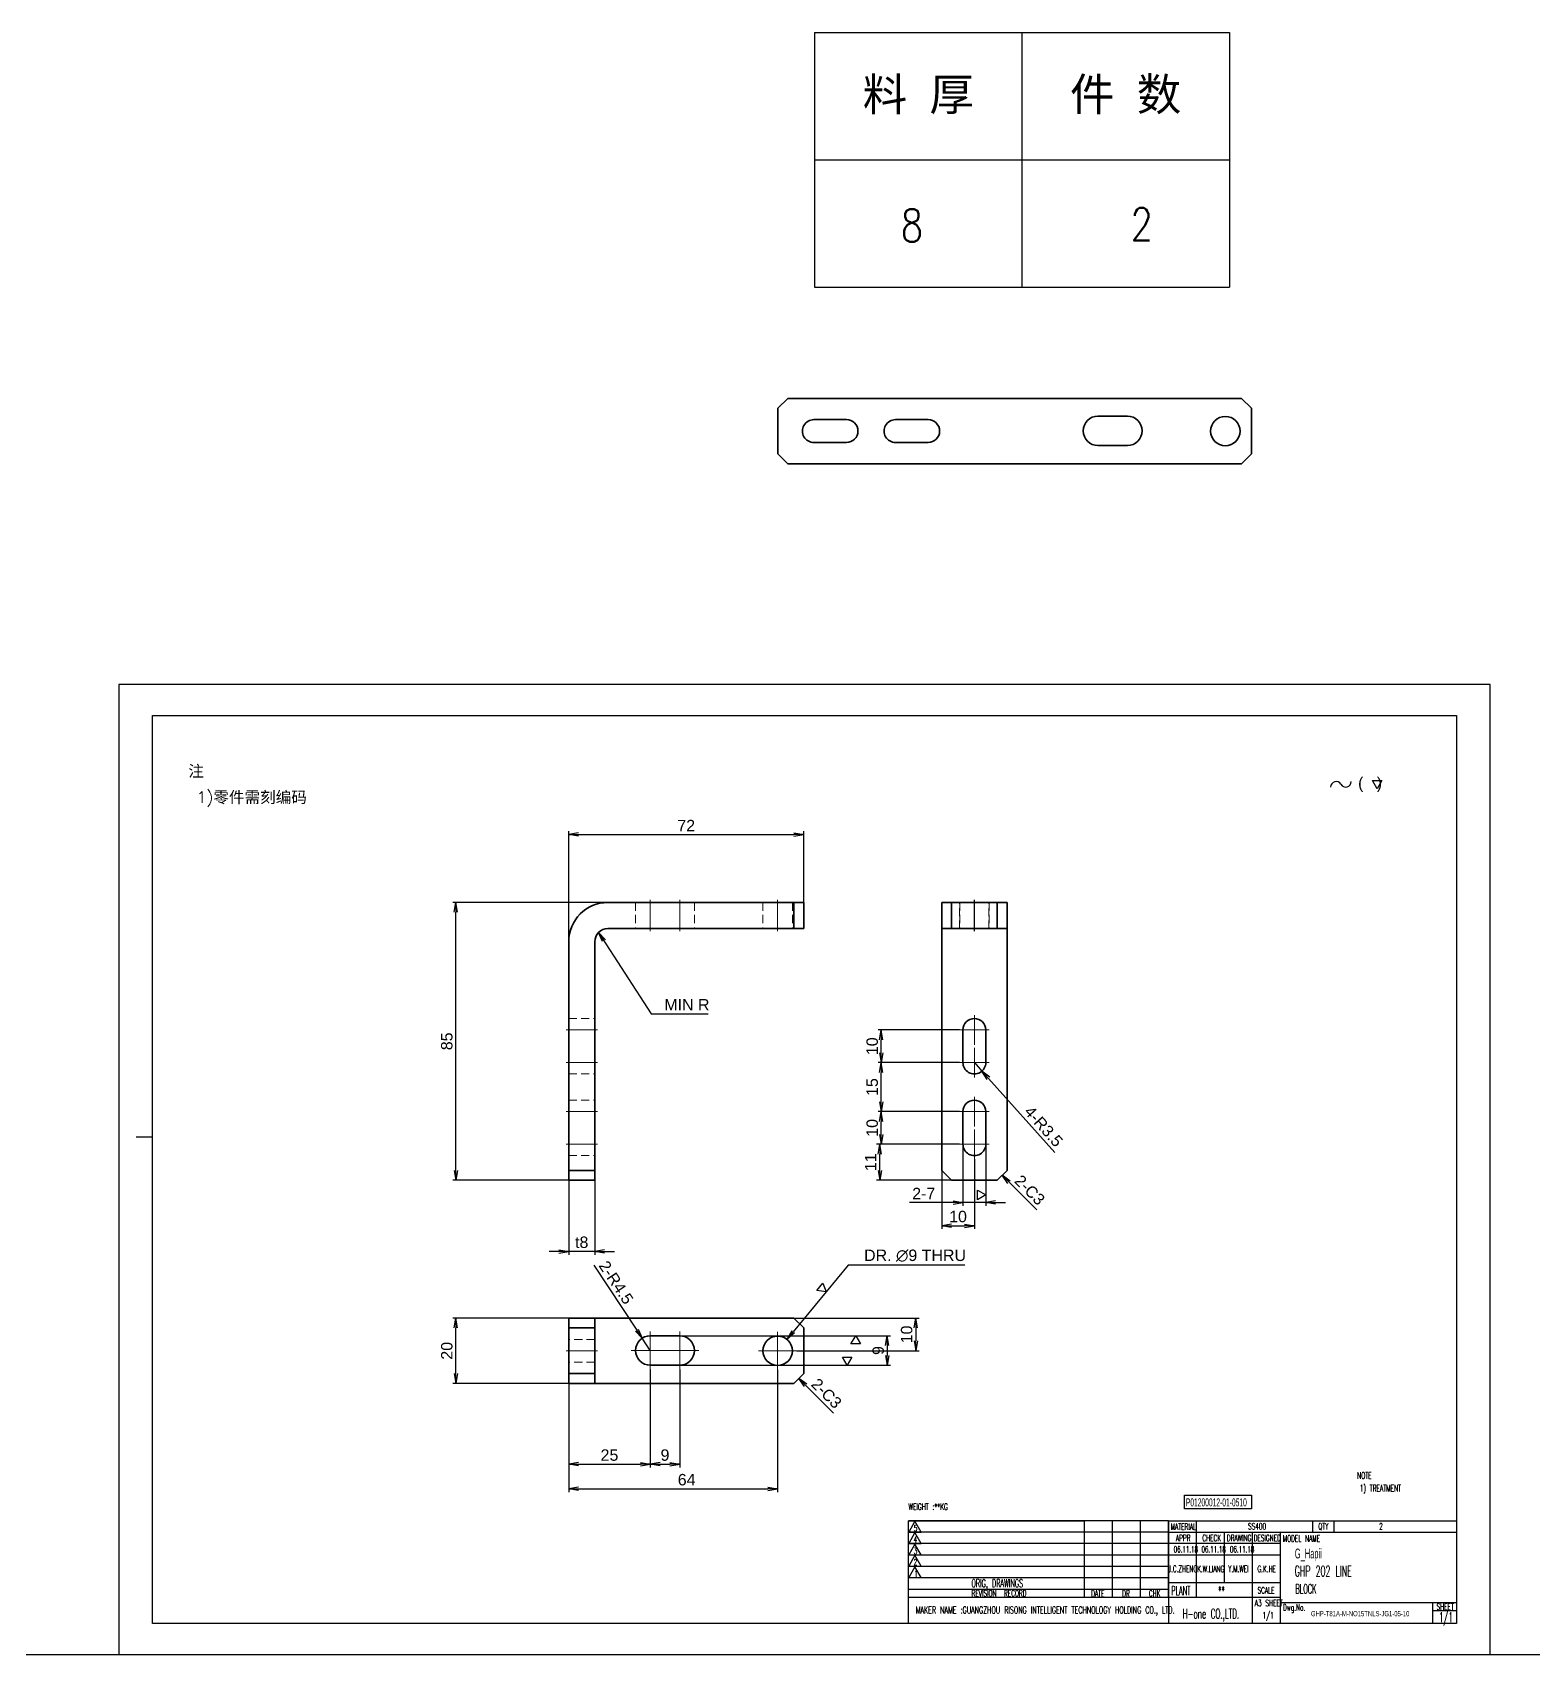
# Model space of a CAD drawing. Header units: millimetres. Extents: x 1842 to 16330, y -758 to 3963.
# Drawn here: x 3686.5 to 4146.2, y -758.3 to -261.6 of the extents above; entities that cross this region are included whole.
import ezdxf
from ezdxf.enums import TextEntityAlignment as Align

# ---------------------------------------------------------------- set-up
doc = ezdxf.new("R2010")
doc.units = ezdxf.units.MM
doc.linetypes.add('CENTER-HOKUTO', pattern=[23, 20, -1, 1, -1])
doc.linetypes.add('HIDDEN-HOKUTO', pattern=[3.8, 2.5, -1.3])
doc.layers.add('AM_7', color=2, linetype='CENTER-HOKUTO', lineweight=30)
doc.layers.add('AM_HID', color=1, linetype='HIDDEN-HOKUTO', lineweight=25)
doc.layers.add('title_frame', color=7, linetype='Continuous')
doc.layers.add('word_dim', color=253, linetype='Continuous')
doc.styles.add('DIM', font='romans.shx', dxfattribs={"width": 0.8, "bigfont": 'bigfont.shx'})
doc.styles.add('MX_NOTE_STANDARD', font='txt.shx', dxfattribs={"bigfont": 'bigfont.shx'})
doc.styles.get("Standard").update_dxf_attribs({"font": 'arial.ttf'})
doc.dimstyles.new('RS1-1', dxfattribs={"dimtxt": 3.5, "dimasz": 3, "dimexe": 1, "dimexo": 0, "dimgap": 1, "dimtad": 3, "dimdsep": 46, "dimtxsty": 'Standard', "dimblk1": 'OPEN', "dimblk2": 'OPEN', "dimsah": 1, "dimcen": 0, "dimclrd": 256, "dimclre": 256, "dimclrt": 3, "dimazin": 2, "dimtfac": 1, "dimtmove": 0, "dimatfit": 3, "dimldrblk": 'OPEN', "dimfxl": 0, "dimtolj": 1, "dimtzin": 0, "dimarcsym": 0})

# ---------------------------------------------------------------- blocks, each defined once
blk = doc.blocks.new('A$C404331B6')
at = {"layer": 'title_frame'}
for p, q in [((0, -31.5), (0, 0)), ((0, 0), (53.9, 0)), ((79.62, 0), (0, 0)), ((53.9, -23.5), (53.9, 0)), ((62.48, -23.5), (62.48, 0)), ((62.48, -23.5), (62.48, 0)), ((71.05, -23.5), (71.05, 0)), ((71.05, -23.5), (71.05, 0)), ((79.62, 0), (79.62, -31.5)), ((79.62, 0), (167.83, 0)), ((88.2, -23.5), (88.2, 0)), ((123.73, 0), (123.73, -3.5)), ((130.3, 0), (130.3, -3.5)), ((53.9, -3.5), (0, -3.5)), ((79.62, -3.5), (0, -3.5)), ((1.98, -0.12), (0.1, -3.45)), ((0.1, -3.45), (3.86, -3.45)), ((1.98, -3.6), (0.1, -6.92)), ((3.86, -3.45), (1.98, -0.12)), ((3.86, -6.92), (1.98, -3.6)), ((79.62, -3.5), (167.83, -3.5)), ((96.78, -18.9), (96.78, -3.5)), ((105.35, -31.5), (105.35, -3.5)), ((113.92, -31.5), (113.92, -3.5)), ((53.9, -7), (0, -7)), ((79.62, -7), (0, -7)), ((0.1, -6.92), (3.86, -6.92)), ((1.98, -7.13), (0.1, -10.45)), ((3.86, -10.45), (1.98, -7.13)), ((113.92, -7), (79.62, -7)), ((53.9, -10.5), (0, -10.5)), ((79.62, -10.5), (0, -10.5)), ((53.9, -14), (0, -14)), ((79.62, -14), (0, -14)), ((0.1, -10.45), (3.86, -10.45)), ((1.98, -10.54), (0.1, -13.87)), ((0.1, -13.87), (3.86, -13.87)), ((1.98, -14.07), (0.1, -17.4)), ((3.86, -13.87), (1.98, -10.54)), ((3.86, -17.4), (1.98, -14.07)), ((113.92, -10.5), (79.62, -10.5)), ((53.9, -17.5), (0, -17.5)), ((79.62, -17.5), (0, -17.5)), ((0.1, -17.4), (3.86, -17.4)), ((79.62, -18.9), (113.92, -18.9)), ((53.9, -21), (0, -21)), ((79.62, -21), (0, -21)), ((79.62, -23.5), (0, -23.5)), ((113.92, -23.5), (79.62, -23.5)), ((113.92, -25), (167.83, -25)), ((160.48, -25), (160.48, -31.5)), ((160.48, -27.5), (167.83, -27.5)), ((167.83, -31.5), (0, -31.5))]:
    blk.add_line(p, q, dxfattribs=at)
at = {"layer": 'title_frame', "color": 3, "style": 'MX_NOTE_STANDARD', "width": 0.5341}
for s, height, p in [('5', 1.92, (1.59, -3.22)), ('4', 1.92, (1.59, -6.7)), ('MATERIAL', 1.973, (80.3, -2.79)), ('APPR', 1.973, (81.89, -6.26)), ('CHECK', 1.973, (89.99, -6.26)), ('DRAWING', 1.973, (97.51, -6.26)), ('DESIGNED', 1.973, (105.7, -6.26)), ('MODEL NAME', 1.973, (114.63, -6.41)), ('QTY', 1.973, (125.5, -2.7)), ('3', 1.92, (1.59, -10.23)), ('2', 1.92, (1.59, -13.64)), ('1', 1.92, (1.78, -17.17)), ('ORIG, DRAWINGS', 2.4112, (19.27, -20.34)), ('REVISION  RECORD', 1.9728, (19.32, -23.18)), ('DATE', 1.973, (55.94, -23.26)), ('DR', 1.973, (65.43, -23.27)), ('CHK', 1.973, (73.61, -23.23)), ('PLANT', 2.74, (80.46, -22.73)), ('SCALE', 1.973, (106.88, -22.28)), ('MAKER NAME :GUANGZHOU RISONG INTELLIGENT TECHNOLOGY HOLDING CO., LTD.', 2.16, (2.22, -28.43)), ('Dwg.No.', 1.973, (114.71, -27.52)), ('SHEET', 1.973, (161.71, -27.29))]:
    blk.add_text(s, height=height, dxfattribs=at).set_placement(p)
blk = doc.blocks.new('shiage0')
at = {"layer": 'word_dim', "color": 3, "linetype": 'Continuous'}
for centre, start, end in [((1.69, 0), 30, 180), ((4.61, 1.69), 210, 0)]:
    blk.add_arc(centre, 1.69, start, end, dxfattribs=at)
blk = doc.blocks.new('12')
at = {"layer": 'title_frame', "color": 3, "linetype": 'Continuous'}
blk.add_lwpolyline([(20.46, 3.03), (19.01, 5.53), (21.9, 5.53)], close=True, dxfattribs=at)
blk.add_blockref('shiage0', (6.23, 3.56), dxfattribs=at)
blk.add_text('(   )', height=3.5, dxfattribs=at).set_placement((14.64, 3.08))
blk = doc.blocks.new('_Open')
at = {"color": 0, "lineweight": -2}
for p, q in [((-1, 0.17), (0, 0)), ((-1, -0.17), (0, 0)), ((0, 0), (-1, 0))]:
    blk.add_line(p, q, dxfattribs=at)
blk = doc.blocks.new('*D1006')
at = {"layer": 'DEFPOINTS', "color": 0, "linetype": 'Continuous', "ltscale": 2, "transparency": 16777216}
for p in [(3816.17, -528.01), (3862.69, -528.01), (3854.69, -613.01)]:
    blk.add_point(p, dxfattribs=at)
at = {"layer": 'word_dim', "linetype": 'Continuous', "lineweight": -2, "ltscale": 2, "transparency": 16777216}
for p, q in [((3862.69, -528.01), (3815.17, -528.01)), ((3816.17, -610.01), (3816.17, -531.01)), ((3854.69, -613.01), (3815.17, -613.01))]:
    blk.add_line(p, q, dxfattribs=at)
at = {"layer": 'word_dim', "linetype": 'Continuous', "lineweight": -2, "ltscale": 2, "transparency": 16777216, "xscale": 3, "yscale": 3, "zscale": 3}
for p, rotation in [((3816.17, -528.01), 90), ((3816.17, -613.01), 270)]:
    blk.add_blockref('_Open', p, dxfattribs=dict(at, rotation=rotation))
at = {"layer": 'word_dim', "color": 3, "linetype": 'Continuous', "ltscale": 2, "transparency": 16777216, "insert": (3813.38, -570.51), "char_height": 3.5, "attachment_point": 5, "rotation": 90}
blk.add_mtext('\\A1;85', dxfattribs=at)
blk = doc.blocks.new('*D1007')
at = {"layer": 'DEFPOINTS', "color": 0, "linetype": 'Continuous', "ltscale": 2, "transparency": 16777216}
for p in [(3922.69, -507.21), (3922.69, -528.01), (3850.69, -571.72)]:
    blk.add_point(p, dxfattribs=at)
at = {"layer": 'word_dim', "linetype": 'Continuous', "lineweight": -2, "ltscale": 2, "transparency": 16777216}
for p, q in [((3850.69, -571.72), (3850.69, -506.21)), ((3922.69, -528.01), (3922.69, -506.21)), ((3853.69, -507.21), (3919.69, -507.21))]:
    blk.add_line(p, q, dxfattribs=at)
at = {"layer": 'word_dim', "linetype": 'Continuous', "lineweight": -2, "ltscale": 2, "transparency": 16777216, "xscale": 3, "yscale": 3, "zscale": 3, "rotation": 180}
blk.add_blockref('_Open', (3850.69, -507.21), dxfattribs=at)
at = {"layer": 'word_dim', "linetype": 'Continuous', "lineweight": -2, "ltscale": 2, "transparency": 16777216, "xscale": 3, "yscale": 3, "zscale": 3}
blk.add_blockref('_Open', (3922.69, -507.21), dxfattribs=at)
at = {"layer": 'word_dim', "color": 3, "linetype": 'Continuous', "ltscale": 2, "transparency": 16777216, "insert": (3886.69, -504.45), "char_height": 3.5, "attachment_point": 5}
blk.add_mtext('\\A1;72', dxfattribs=at)
blk = doc.blocks.new('*D1008')
at = {"layer": 'DEFPOINTS', "color": 0, "linetype": 'Continuous', "ltscale": 2, "transparency": 16777216}
for p in [(3850.69, -613.01), (3858.69, -613.01), (3850.69, -634.83)]:
    blk.add_point(p, dxfattribs=at)
at = {"layer": 'word_dim', "linetype": 'Continuous', "lineweight": -2, "ltscale": 2, "transparency": 16777216}
for p, q in [((3850.69, -613.01), (3850.69, -635.83)), ((3858.69, -613.01), (3858.69, -635.83)), ((3847.69, -634.83), (3844.69, -634.83)), ((3858.69, -634.83), (3850.69, -634.83)), ((3861.69, -634.83), (3864.69, -634.83))]:
    blk.add_line(p, q, dxfattribs=at)
at = {"layer": 'word_dim', "linetype": 'Continuous', "lineweight": -2, "ltscale": 2, "transparency": 16777216, "xscale": 3, "yscale": 3, "zscale": 3}
blk.add_blockref('_Open', (3850.69, -634.83), dxfattribs=at)
at = {"layer": 'word_dim', "linetype": 'Continuous', "lineweight": -2, "ltscale": 2, "transparency": 16777216, "xscale": 3, "yscale": 3, "zscale": 3, "rotation": 180}
blk.add_blockref('_Open', (3858.69, -634.83), dxfattribs=at)
at = {"layer": 'word_dim', "color": 3, "linetype": 'Continuous', "ltscale": 2, "transparency": 16777216, "insert": (3854.69, -632.04), "char_height": 3.5, "attachment_point": 5}
blk.add_mtext('\\A1;t8', dxfattribs=at)
blk = doc.blocks.new('*D1009')
at = {"layer": 'DEFPOINTS', "color": 0, "linetype": 'Continuous', "ltscale": 2, "transparency": 16777216}
for p in [(3964.93, -610.01), (3974.93, -606.56), (3974.93, -626.95)]:
    blk.add_point(p, dxfattribs=at)
at = {"layer": 'word_dim', "linetype": 'Continuous', "lineweight": -2, "ltscale": 2, "transparency": 16777216}
for p, q in [((3964.93, -610.01), (3964.93, -627.95)), ((3974.93, -606.56), (3974.93, -627.95)), ((3967.93, -626.95), (3971.93, -626.95))]:
    blk.add_line(p, q, dxfattribs=at)
at = {"layer": 'word_dim', "linetype": 'Continuous', "lineweight": -2, "ltscale": 2, "transparency": 16777216, "xscale": 3, "yscale": 3, "zscale": 3, "rotation": 180}
blk.add_blockref('_Open', (3964.93, -626.95), dxfattribs=at)
at = {"layer": 'word_dim', "linetype": 'Continuous', "lineweight": -2, "ltscale": 2, "transparency": 16777216, "xscale": 3, "yscale": 3, "zscale": 3}
blk.add_blockref('_Open', (3974.93, -626.95), dxfattribs=at)
at = {"layer": 'word_dim', "color": 3, "linetype": 'Continuous', "ltscale": 2, "transparency": 16777216, "insert": (3969.93, -624.17), "char_height": 3.5, "attachment_point": 5}
blk.add_mtext('\\A1;10', dxfattribs=at)
blk = doc.blocks.new('*D1010')
at = {"layer": 'DEFPOINTS', "color": 0, "linetype": 'Continuous', "ltscale": 2, "transparency": 16777216}
for p in [(3945.94, -602.01), (3970.38, -602.01), (3967.93, -613.01)]:
    blk.add_point(p, dxfattribs=at)
at = {"layer": 'word_dim', "linetype": 'Continuous', "lineweight": -2, "ltscale": 2, "transparency": 16777216}
for p, q in [((3970.38, -602.01), (3944.94, -602.01)), ((3945.94, -610.01), (3945.94, -605.01)), ((3967.93, -613.01), (3944.94, -613.01))]:
    blk.add_line(p, q, dxfattribs=at)
at = {"layer": 'word_dim', "linetype": 'Continuous', "lineweight": -2, "ltscale": 2, "transparency": 16777216, "xscale": 3, "yscale": 3, "zscale": 3}
for p, rotation in [((3945.94, -602.01), 90), ((3945.94, -613.01), 270)]:
    blk.add_blockref('_Open', p, dxfattribs=dict(at, rotation=rotation))
at = {"layer": 'word_dim', "color": 3, "linetype": 'Continuous', "ltscale": 2, "transparency": 16777216, "insert": (3943.18, -607.51), "char_height": 3.5, "attachment_point": 5, "rotation": 90}
blk.add_mtext('\\A1;11', dxfattribs=at)
blk = doc.blocks.new('*D1011')
at = {"layer": 'DEFPOINTS', "color": 0, "linetype": 'Continuous', "ltscale": 2, "transparency": 16777216}
for p in [(3946.44, -592.01), (3970.38, -592.01), (3970.38, -602.01)]:
    blk.add_point(p, dxfattribs=at)
at = {"layer": 'word_dim', "linetype": 'Continuous', "lineweight": -2, "ltscale": 2, "transparency": 16777216}
for p, q in [((3970.38, -592.01), (3945.44, -592.01)), ((3946.44, -599.01), (3946.44, -595.01)), ((3970.38, -602.01), (3945.44, -602.01))]:
    blk.add_line(p, q, dxfattribs=at)
at = {"layer": 'word_dim', "linetype": 'Continuous', "lineweight": -2, "ltscale": 2, "transparency": 16777216, "xscale": 3, "yscale": 3, "zscale": 3}
for p, rotation in [((3946.44, -592.01), 90), ((3946.44, -602.01), 270)]:
    blk.add_blockref('_Open', p, dxfattribs=dict(at, rotation=rotation))
at = {"layer": 'word_dim', "color": 3, "linetype": 'Continuous', "ltscale": 2, "transparency": 16777216, "insert": (3943.65, -597.01), "char_height": 3.5, "attachment_point": 5, "rotation": 90}
blk.add_mtext('\\A1;10', dxfattribs=at)
blk = doc.blocks.new('*D1012')
at = {"layer": 'DEFPOINTS', "color": 0, "linetype": 'Continuous', "ltscale": 2, "transparency": 16777216}
for p in [(3946.44, -577.01), (3970.38, -577.01), (3970.38, -592.01)]:
    blk.add_point(p, dxfattribs=at)
at = {"layer": 'word_dim', "linetype": 'Continuous', "lineweight": -2, "ltscale": 2, "transparency": 16777216}
for p, q in [((3970.38, -577.01), (3945.44, -577.01)), ((3946.44, -589.01), (3946.44, -580.01)), ((3970.38, -592.01), (3945.44, -592.01))]:
    blk.add_line(p, q, dxfattribs=at)
at = {"layer": 'word_dim', "linetype": 'Continuous', "lineweight": -2, "ltscale": 2, "transparency": 16777216, "xscale": 3, "yscale": 3, "zscale": 3}
for p, rotation in [((3946.44, -577.01), 90), ((3946.44, -592.01), 270)]:
    blk.add_blockref('_Open', p, dxfattribs=dict(at, rotation=rotation))
at = {"layer": 'word_dim', "color": 3, "linetype": 'Continuous', "ltscale": 2, "transparency": 16777216, "insert": (3943.65, -584.51), "char_height": 3.5, "attachment_point": 5, "rotation": 90}
blk.add_mtext('\\A1;15', dxfattribs=at)
blk = doc.blocks.new('*D1013')
at = {"layer": 'DEFPOINTS', "color": 0, "linetype": 'Continuous', "ltscale": 2, "transparency": 16777216}
for p in [(3946.44, -567.01), (3970.38, -567.01), (3970.38, -577.01)]:
    blk.add_point(p, dxfattribs=at)
at = {"layer": 'word_dim', "linetype": 'Continuous', "lineweight": -2, "ltscale": 2, "transparency": 16777216}
for p, q in [((3970.38, -567.01), (3945.44, -567.01)), ((3946.44, -574.01), (3946.44, -570.01)), ((3970.38, -577.01), (3945.44, -577.01))]:
    blk.add_line(p, q, dxfattribs=at)
at = {"layer": 'word_dim', "linetype": 'Continuous', "lineweight": -2, "ltscale": 2, "transparency": 16777216, "xscale": 3, "yscale": 3, "zscale": 3}
for p, rotation in [((3946.44, -567.01), 90), ((3946.44, -577.01), 270)]:
    blk.add_blockref('_Open', p, dxfattribs=dict(at, rotation=rotation))
at = {"layer": 'word_dim', "color": 3, "linetype": 'Continuous', "ltscale": 2, "transparency": 16777216, "insert": (3943.65, -572.01), "char_height": 3.5, "attachment_point": 5, "rotation": 90}
blk.add_mtext('\\A1;10', dxfattribs=at)
blk = doc.blocks.new('*D1014')
at = {"layer": 'DEFPOINTS', "color": 0, "linetype": 'Continuous', "ltscale": 2, "transparency": 16777216}
for p in [(3974.93, -577.01), (3977.26, -579.62)]:
    blk.add_point(p, dxfattribs=at)
at = {"layer": 'word_dim', "linetype": 'Continuous', "lineweight": -2, "ltscale": 2, "transparency": 16777216}
for p, q in [((3974.93, -577.01), (3977.26, -579.62)), ((3999.55, -604.54), (3979.26, -581.85))]:
    blk.add_line(p, q, dxfattribs=at)
at = {"layer": 'word_dim', "linetype": 'Continuous', "lineweight": -2, "ltscale": 2, "transparency": 16777216, "xscale": 3, "yscale": 3, "zscale": 3, "rotation": 131.7998130804741}
blk.add_blockref('_Open', (3977.26, -579.62), dxfattribs=at)
at = {"layer": 'word_dim', "color": 3, "linetype": 'Continuous', "ltscale": 2, "transparency": 16777216, "insert": (3996.15, -596.56), "char_height": 3.5, "attachment_point": 5, "rotation": 311.7998}
blk.add_mtext('\\A1;4-R3.5', dxfattribs=at)
blk = doc.blocks.new('*D1015')
at = {"layer": 'DEFPOINTS', "color": 0, "linetype": 'Continuous', "ltscale": 2, "transparency": 16777216}
for p in [(3971.43, -602.01), (3978.43, -602.01), (3978.43, -619.86)]:
    blk.add_point(p, dxfattribs=at)
at = {"layer": 'word_dim', "linetype": 'Continuous', "lineweight": -2, "ltscale": 2, "transparency": 16777216}
for p, q in [((3971.43, -602.01), (3971.43, -620.86)), ((3978.43, -602.01), (3978.43, -620.86)), ((3968.43, -619.86), (3955.08, -619.86)), ((3978.43, -619.86), (3971.43, -619.86)), ((3981.43, -619.86), (3984.43, -619.86))]:
    blk.add_line(p, q, dxfattribs=at)
at = {"layer": 'word_dim', "linetype": 'Continuous', "lineweight": -2, "ltscale": 2, "transparency": 16777216, "xscale": 3, "yscale": 3, "zscale": 3}
blk.add_blockref('_Open', (3971.43, -619.86), dxfattribs=at)
at = {"layer": 'word_dim', "linetype": 'Continuous', "lineweight": -2, "ltscale": 2, "transparency": 16777216, "xscale": 3, "yscale": 3, "zscale": 3, "rotation": 180}
blk.add_blockref('_Open', (3978.43, -619.86), dxfattribs=at)
at = {"layer": 'word_dim', "color": 3, "linetype": 'Continuous', "ltscale": 2, "transparency": 16777216, "insert": (3959.43, -617.1), "char_height": 3.5, "attachment_point": 5}
blk.add_mtext('\\A1;2-7', dxfattribs=at)
blk = doc.blocks.new('*D1016')
at = {"layer": 'DEFPOINTS', "color": 0, "linetype": 'Continuous', "ltscale": 2, "transparency": 16777216}
for p in [(3816.17, -655.25), (3854.69, -655.25), (3852.85, -675.25)]:
    blk.add_point(p, dxfattribs=at)
at = {"layer": 'word_dim', "linetype": 'Continuous', "lineweight": -2, "ltscale": 2, "transparency": 16777216}
for p, q in [((3854.69, -655.25), (3815.17, -655.25)), ((3816.17, -672.25), (3816.17, -658.25)), ((3852.85, -675.25), (3815.17, -675.25))]:
    blk.add_line(p, q, dxfattribs=at)
at = {"layer": 'word_dim', "linetype": 'Continuous', "lineweight": -2, "ltscale": 2, "transparency": 16777216, "xscale": 3, "yscale": 3, "zscale": 3}
for p, rotation in [((3816.17, -655.25), 90), ((3816.17, -675.25), 270)]:
    blk.add_blockref('_Open', p, dxfattribs=dict(at, rotation=rotation))
at = {"layer": 'word_dim', "color": 3, "linetype": 'Continuous', "ltscale": 2, "transparency": 16777216, "insert": (3813.38, -665.25), "char_height": 3.5, "attachment_point": 5, "rotation": 90}
blk.add_mtext('\\A1;20', dxfattribs=at)
blk = doc.blocks.new('*D1017')
at = {"layer": 'DEFPOINTS', "color": 0, "linetype": 'Continuous', "ltscale": 2, "transparency": 16777216}
for p in [(3850.69, -673.75), (3875.69, -671.02), (3875.69, -699.99)]:
    blk.add_point(p, dxfattribs=at)
at = {"layer": 'word_dim', "linetype": 'Continuous', "lineweight": -2, "ltscale": 2, "transparency": 16777216}
for p, q in [((3850.69, -673.75), (3850.69, -700.99)), ((3875.69, -671.02), (3875.69, -700.99)), ((3853.69, -699.99), (3872.69, -699.99))]:
    blk.add_line(p, q, dxfattribs=at)
at = {"layer": 'word_dim', "linetype": 'Continuous', "lineweight": -2, "ltscale": 2, "transparency": 16777216, "xscale": 3, "yscale": 3, "zscale": 3, "rotation": 180}
blk.add_blockref('_Open', (3850.69, -699.99), dxfattribs=at)
at = {"layer": 'word_dim', "linetype": 'Continuous', "lineweight": -2, "ltscale": 2, "transparency": 16777216, "xscale": 3, "yscale": 3, "zscale": 3}
blk.add_blockref('_Open', (3875.69, -699.99), dxfattribs=at)
at = {"layer": 'word_dim', "color": 3, "linetype": 'Continuous', "ltscale": 2, "transparency": 16777216, "insert": (3863.19, -697.2), "char_height": 3.5, "attachment_point": 5}
blk.add_mtext('\\A1;25', dxfattribs=at)
blk = doc.blocks.new('*D1018')
at = {"layer": 'DEFPOINTS', "color": 0, "linetype": 'Continuous', "ltscale": 2, "transparency": 16777216}
for p in [(3875.69, -671.02), (3884.69, -671.02), (3884.69, -699.99)]:
    blk.add_point(p, dxfattribs=at)
at = {"layer": 'word_dim', "linetype": 'Continuous', "lineweight": -2, "ltscale": 2, "transparency": 16777216}
for p, q in [((3875.69, -671.02), (3875.69, -700.99)), ((3884.69, -671.02), (3884.69, -700.99)), ((3878.69, -699.99), (3881.69, -699.99))]:
    blk.add_line(p, q, dxfattribs=at)
at = {"layer": 'word_dim', "linetype": 'Continuous', "lineweight": -2, "ltscale": 2, "transparency": 16777216, "xscale": 3, "yscale": 3, "zscale": 3, "rotation": 180}
blk.add_blockref('_Open', (3875.69, -699.99), dxfattribs=at)
at = {"layer": 'word_dim', "linetype": 'Continuous', "lineweight": -2, "ltscale": 2, "transparency": 16777216, "xscale": 3, "yscale": 3, "zscale": 3}
blk.add_blockref('_Open', (3884.69, -699.99), dxfattribs=at)
at = {"layer": 'word_dim', "color": 3, "linetype": 'Continuous', "ltscale": 2, "transparency": 16777216, "insert": (3880.19, -697.2), "char_height": 3.5, "attachment_point": 5}
blk.add_mtext('\\A1;9', dxfattribs=at)
blk = doc.blocks.new('*D1019')
at = {"layer": 'DEFPOINTS', "color": 0, "linetype": 'Continuous', "ltscale": 2, "transparency": 16777216}
for p in [(3850.69, -673.75), (3914.69, -671.1), (3914.69, -707.51)]:
    blk.add_point(p, dxfattribs=at)
at = {"layer": 'word_dim', "linetype": 'Continuous', "lineweight": -2, "ltscale": 2, "transparency": 16777216}
for p, q in [((3850.69, -673.75), (3850.69, -708.51)), ((3914.69, -671.1), (3914.69, -708.51)), ((3853.69, -707.51), (3911.69, -707.51))]:
    blk.add_line(p, q, dxfattribs=at)
at = {"layer": 'word_dim', "linetype": 'Continuous', "lineweight": -2, "ltscale": 2, "transparency": 16777216, "xscale": 3, "yscale": 3, "zscale": 3, "rotation": 180}
blk.add_blockref('_Open', (3850.69, -707.51), dxfattribs=at)
at = {"layer": 'word_dim', "linetype": 'Continuous', "lineweight": -2, "ltscale": 2, "transparency": 16777216, "xscale": 3, "yscale": 3, "zscale": 3}
blk.add_blockref('_Open', (3914.69, -707.51), dxfattribs=at)
at = {"layer": 'word_dim', "color": 3, "linetype": 'Continuous', "ltscale": 2, "transparency": 16777216, "insert": (3886.82, -704.73), "char_height": 3.5, "attachment_point": 5}
blk.add_mtext('\\A1;64', dxfattribs=at)
blk = doc.blocks.new('*D1020')
at = {"layer": 'DEFPOINTS', "color": 0, "linetype": 'Continuous', "ltscale": 2, "transparency": 16777216}
for p in [(3919.69, -655.25), (3920.54, -665.25), (3957, -665.25)]:
    blk.add_point(p, dxfattribs=at)
at = {"layer": 'word_dim', "linetype": 'Continuous', "lineweight": -2, "ltscale": 2, "transparency": 16777216}
for p, q in [((3919.69, -655.25), (3958, -655.25)), ((3957, -658.25), (3957, -662.25)), ((3920.54, -665.25), (3958, -665.25))]:
    blk.add_line(p, q, dxfattribs=at)
at = {"layer": 'word_dim', "linetype": 'Continuous', "lineweight": -2, "ltscale": 2, "transparency": 16777216, "xscale": 3, "yscale": 3, "zscale": 3}
for p, rotation in [((3957, -655.25), 90), ((3957, -665.25), 270)]:
    blk.add_blockref('_Open', p, dxfattribs=dict(at, rotation=rotation))
at = {"layer": 'word_dim', "color": 3, "linetype": 'Continuous', "ltscale": 2, "transparency": 16777216, "insert": (3954.21, -660.25), "char_height": 3.5, "attachment_point": 5, "rotation": 90}
blk.add_mtext('\\A1;10', dxfattribs=at)
blk = doc.blocks.new('*D1021')
at = {"layer": 'DEFPOINTS', "color": 0, "linetype": 'Continuous', "ltscale": 2, "transparency": 16777216}
for p in [(3873.2, -661.42), (3875.69, -665.17)]:
    blk.add_point(p, dxfattribs=at)
at = {"layer": 'word_dim', "linetype": 'Continuous', "lineweight": -2, "ltscale": 2, "transparency": 16777216}
for p, q in [((3858.4, -639.08), (3871.55, -658.92)), ((3875.69, -665.17), (3873.2, -661.42))]:
    blk.add_line(p, q, dxfattribs=at)
at = {"layer": 'word_dim', "linetype": 'Continuous', "lineweight": -2, "ltscale": 2, "transparency": 16777216, "xscale": 3, "yscale": 3, "zscale": 3, "rotation": 303.5488222479519}
blk.add_blockref('_Open', (3873.2, -661.42), dxfattribs=at)
at = {"layer": 'word_dim', "color": 3, "linetype": 'Continuous', "ltscale": 2, "transparency": 16777216, "insert": (3865.23, -644.35), "char_height": 3.5, "attachment_point": 5, "rotation": 303.5488}
blk.add_mtext('\\A1;2-R4.5', dxfattribs=at)
blk = doc.blocks.new('*D1022')
at = {"layer": 'DEFPOINTS', "color": 0, "linetype": 'Continuous', "ltscale": 2, "transparency": 16777216}
for p in [(3884.69, -660.67), (3884.69, -669.67), (3948.27, -669.67)]:
    blk.add_point(p, dxfattribs=at)
at = {"layer": 'word_dim', "linetype": 'Continuous', "lineweight": -2, "ltscale": 2, "transparency": 16777216}
for p, q in [((3884.69, -660.67), (3949.27, -660.67)), ((3948.27, -663.67), (3948.27, -666.67)), ((3884.69, -669.67), (3949.27, -669.67))]:
    blk.add_line(p, q, dxfattribs=at)
at = {"layer": 'word_dim', "linetype": 'Continuous', "lineweight": -2, "ltscale": 2, "transparency": 16777216, "xscale": 3, "yscale": 3, "zscale": 3}
for p, rotation in [((3948.27, -660.67), 90), ((3948.27, -669.67), 270)]:
    blk.add_blockref('_Open', p, dxfattribs=dict(at, rotation=rotation))
at = {"layer": 'word_dim', "color": 3, "linetype": 'Continuous', "ltscale": 2, "transparency": 16777216, "insert": (3945.49, -665.17), "char_height": 3.5, "attachment_point": 5, "rotation": 90}
blk.add_mtext('\\A1;9', dxfattribs=at)
blk = doc.blocks.new('*D1023')
at = {"layer": 'DEFPOINTS', "color": 0, "linetype": 'Continuous', "ltscale": 2, "transparency": 16777216}
for p in [(3917.55, -661.78), (3911.83, -668.72)]:
    blk.add_point(p, dxfattribs=at)
at = {"layer": 'word_dim', "linetype": 'Continuous', "lineweight": -2, "ltscale": 2, "transparency": 16777216}
for p, q in [((3936.33, -639.02), (3919.46, -659.46)), ((3972, -639.02), (3936.33, -639.02))]:
    blk.add_line(p, q, dxfattribs=at)
at = {"layer": 'word_dim', "linetype": 'Continuous', "lineweight": -2, "ltscale": 2, "transparency": 16777216, "xscale": 3, "yscale": 3, "zscale": 3, "rotation": 230.4779718164595}
blk.add_blockref('_Open', (3917.55, -661.78), dxfattribs=at)
at = {"layer": 'word_dim', "color": 3, "linetype": 'Continuous', "ltscale": 2, "transparency": 16777216, "insert": (3956.77, -636.13), "char_height": 3.5, "attachment_point": 5}
blk.add_mtext('\\A1;DR. ∅9 THRU', dxfattribs=at)
blk = doc.blocks.new('shiage1')
at = {"layer": 'word_dim', "color": 3, "linetype": 'Continuous'}
for p, q in [((0, 0), (-1.44, 2.5)), ((-1.44, 2.5), (1.44, 2.5)), ((1.44, 2.5), (0, 0))]:
    blk.add_line(p, q, dxfattribs=at)
blk = doc.blocks.new('*T250')
at = {"color": 0, "linetype": 'ByBlock', "lineweight": -2, "transparency": 16777216}
for p, q in [((0, 0), (127, 0)), ((0, 0), (0, -78)), ((63.5, 0), (63.5, -78)), ((127, 0), (127, -78)), ((0, -39), (127, -39)), ((0, -78), (127, -78))]:
    blk.add_line(p, q, dxfattribs=at)
at = {"color": 0, "transparency": 16777216, "char_height": 10, "width": 60.5, "attachment_point": 5}
for s, insert in [('{\\fSimSun|b0|i0|c134|p2;料 厚}', (31.75, -19.5)), ('{\\fSimSun|b0|i0|c134|p2;件 数}', (95.25, -19.5))]:
    blk.add_mtext(s, dxfattribs=dict(at, insert=insert))
blk = doc.blocks.new('拆图参数')
blk.add_blockref('*T250', (-63.5, 78))
at = {"style": 'DIM', "width": 0.8}
blk.add_attdef('6', text='', height=10, dxfattribs=at).set_placement((-37.13, 18.91), align=Align.MIDDLE_LEFT)
blk.add_attdef('1', text='', height=10, dxfattribs=at).set_placement((36.65, 19.27), align=Align.MIDDLE_CENTER)

msp = doc.modelspace()

# ---------------------------------------------------------------- linework, layer by layer
at = {"color": 7, "lineweight": 35, "ltscale": 0.35}
for p, q in [((3917.783, -373.675), (3914.783, -376.675)), ((3914.783, -390.675), (3914.783, -376.675)), ((4059.783, -390.675), (4059.783, -376.675)), ((3917.783, -393.675), (3914.783, -390.675)), ((3967.931, -528.009), (3981.931, -528.009)), ((3981.931, -536.009), (3967.931, -536.009)), ((3981.931, -613.009), (3967.931, -613.009)), ((3850.691, -658.249), (3850.691, -672.249)), ((3858.691, -672.249), (3858.691, -658.249)), ((3922.691, -672.249), (3922.691, -658.249))]:
    msp.add_line(p, q, dxfattribs=at)
at = {"color": 7, "lineweight": 35}
for p, q in [((3917.783, -373.675), (4056.783, -373.675)), ((3917.783, -393.675), (4056.783, -393.675)), ((3862.691, -528.009), (3919.691, -528.009)), ((3862.691, -536.009), (3919.691, -536.009)), ((3850.691, -610.009), (3850.691, -540.009)), ((3858.691, -610.009), (3858.691, -540.009)), ((3964.931, -610.009), (3964.931, -540.009)), ((3984.931, -610.009), (3984.931, -540.009)), ((3862.691, -655.249), (3919.691, -655.249)), ((3862.691, -675.249), (3919.691, -675.249))]:
    msp.add_line(p, q, dxfattribs=at)
at = {"color": 7, "lineweight": 35, "ltscale": 0.106066}
for p, q in [((4056.783, -373.675), (4059.783, -376.675)), ((4059.783, -390.675), (4056.783, -393.675)), ((3967.931, -613.009), (3964.931, -610.009)), ((3981.931, -613.009), (3984.931, -610.009)), ((3919.691, -655.249), (3922.691, -658.249)), ((3922.691, -672.249), (3919.691, -675.249))]:
    msp.add_line(p, q, dxfattribs=at)
at = {"color": 7, "lineweight": 35, "ltscale": 0.25}
for p, q in [((3925.783, -380.175), (3935.783, -380.175)), ((3950.783, -380.175), (3960.783, -380.175)), ((3935.783, -387.175), (3925.783, -387.175)), ((3960.783, -387.175), (3950.783, -387.175)), ((3971.431, -577.009), (3971.431, -567.009)), ((3978.431, -567.009), (3978.431, -577.009)), ((3971.431, -602.009), (3971.431, -592.009)), ((3978.431, -592.009), (3978.431, -602.009))]:
    msp.add_line(p, q, dxfattribs=at)
at = {"color": 7, "lineweight": 35, "ltscale": 0.225}
for p, q in [((4012.783, -379.093), (4021.783, -379.093)), ((4021.783, -388.093), (4012.783, -388.093)), ((3875.691, -660.667), (3884.691, -660.667)), ((3884.691, -669.667), (3875.691, -669.667))]:
    msp.add_line(p, q, dxfattribs=at)
at = {"color": 7, "lineweight": 35, "ltscale": 0.2}
for p, q in [((3919.691, -536.009), (3919.691, -528.009)), ((3922.691, -536.009), (3922.691, -528.009)), ((3964.931, -536.009), (3964.931, -528.009)), ((3967.931, -536.009), (3967.931, -528.009)), ((3981.931, -536.009), (3981.931, -528.009)), ((3984.931, -536.009), (3984.931, -528.009)), ((3850.691, -610.009), (3858.691, -610.009)), ((3850.691, -613.009), (3858.691, -613.009)), ((3850.691, -655.249), (3858.691, -655.249)), ((3850.691, -658.249), (3858.691, -658.249)), ((3850.691, -672.249), (3858.691, -672.249)), ((3850.691, -675.249), (3858.691, -675.249))]:
    msp.add_line(p, q, dxfattribs=at)
at = {"color": 7, "lineweight": 35, "ltscale": 0.075}
for p, q in [((3922.691, -528.009), (3919.691, -528.009)), ((3967.931, -528.009), (3964.931, -528.009)), ((3984.931, -528.009), (3981.931, -528.009)), ((3919.691, -536.009), (3922.691, -536.009)), ((3964.931, -536.009), (3967.931, -536.009)), ((3981.931, -536.009), (3984.931, -536.009)), ((3850.691, -613.009), (3850.691, -610.009)), ((3858.691, -613.009), (3858.691, -610.009)), ((3850.691, -658.249), (3850.691, -655.249)), ((3858.691, -658.249), (3858.691, -655.249)), ((3850.691, -672.249), (3850.691, -675.249)), ((3858.691, -672.249), (3858.691, -675.249))]:
    msp.add_line(p, q, dxfattribs=at)
at = {"color": 7, "lineweight": 35, "ltscale": 0.1}
for p, q in [((3964.931, -540.009), (3964.931, -536.009)), ((3984.931, -540.009), (3984.931, -536.009)), ((3858.691, -655.249), (3862.691, -655.249)), ((3858.691, -675.249), (3862.691, -675.249))]:
    msp.add_line(p, q, dxfattribs=at)
msp.add_line((1841.956, -758.252), (16329.761, -758.252))
at = {"color": 7, "lineweight": 35}
for centre in [(4051.783, -383.675), (3914.691, -665.249)]:
    msp.add_circle(centre, 4.5, dxfattribs=at)
for centre, radius, start, end in [((3925.783, -383.675), 3.5, 89.99999, 270), ((3935.783, -383.675), 3.5, 270, 89.99999), ((3950.783, -383.675), 3.5, 89.99999, 270), ((3960.783, -383.675), 3.5, 270, 89.99999), ((4012.783, -383.593), 4.5, 90, 270), ((4021.783, -383.593), 4.5, 270, 90), ((3862.691, -540.009), 12, 90, 179.99999), ((3862.691, -540.009), 4, 90, 180.00001), ((3974.931, -567.009), 3.5, 0, 179.99999), ((3974.931, -577.009), 3.5, 179.99999, 0), ((3974.931, -592.009), 3.5, 0, 179.99999), ((3974.931, -602.009), 3.5, 179.99999, 0), ((3875.691, -665.167), 4.5, 90, 270), ((3884.691, -665.167), 4.5, 270, 90)]:
    msp.add_arc(centre, radius, start, end, dxfattribs=at)
at = {"layer": 'AM_7', "color": 2, "lineweight": 13}
for p, q in [((3875.691, -527.208), (3875.691, -536.809)), ((3884.691, -527.208), (3884.691, -536.809)), ((3914.691, -527.208), (3914.691, -536.809)), ((3974.85, -527.208), (3974.85, -536.809)), ((3974.931, -527.208), (3974.931, -536.809)), ((3974.931, -562.459), (3974.931, -571.559)), ((3849.891, -567.009), (3859.491, -567.009)), ((3979.481, -567.009), (3970.382, -567.009)), ((3974.931, -572.459), (3974.931, -581.559)), ((3849.891, -577.009), (3859.491, -577.009)), ((3979.481, -577.009), (3970.382, -577.009)), ((3974.931, -587.459), (3974.931, -596.559)), ((3849.891, -592.009), (3859.491, -592.009)), ((3979.481, -592.009), (3970.382, -592.009)), ((3974.931, -597.459), (3974.931, -606.559)), ((3849.891, -602.009), (3859.491, -602.009)), ((3979.481, -602.009), (3970.382, -602.009)), ((3875.691, -659.317), (3875.691, -671.017)), ((3884.691, -659.317), (3884.691, -671.017)), ((3914.691, -659.399), (3914.691, -671.099)), ((3849.891, -665.249), (3859.491, -665.249)), ((3881.541, -665.167), (3869.841, -665.167)), ((3890.541, -665.167), (3878.841, -665.167)), ((3920.541, -665.249), (3908.841, -665.249))]:
    msp.add_line(p, q, dxfattribs=at)
at = {"layer": 'AM_HID', "color": 1, "lineweight": 13}
for p, q in [((3871.191, -528.009), (3871.191, -536.009)), ((3889.191, -528.009), (3889.191, -536.009)), ((3910.191, -528.009), (3910.191, -536.009)), ((3919.191, -528.009), (3919.191, -536.009)), ((3919.691, -536.009), (3919.691, -528.009)), ((3970.35, -536.009), (3970.35, -528.009)), ((3970.431, -528.009), (3970.431, -536.009)), ((3979.35, -536.009), (3979.35, -528.009)), ((3979.431, -528.009), (3979.431, -536.009)), ((3850.691, -563.509), (3858.691, -563.509)), ((3850.691, -580.509), (3858.691, -580.509)), ((3850.691, -588.509), (3858.691, -588.509)), ((3850.691, -605.509), (3858.691, -605.509)), ((3850.691, -610.009), (3858.691, -610.009)), ((3858.691, -661.749), (3850.691, -661.749)), ((3858.691, -668.749), (3850.691, -668.749))]:
    msp.add_line(p, q, dxfattribs=at)
at = {"layer": 'title_frame'}
for p, q in [((3718.238, -599.752), (3723.238, -599.752)), ((4039.285, -709.479), (4059.812, -709.479)), ((4039.285, -713.679), (4039.285, -709.479)), ((4059.812, -709.479), (4059.812, -713.679)), ((4059.812, -713.679), (4039.285, -713.679)), ((4034.388, -717.289), (4034.388, -720.789)), ((4034.388, -740.789), (4034.388, -717.289)), ((4034.388, -717.289), (4034.388, -748.789)), ((4122.588, -748.789), (4068.688, -748.789)), ((4122.588, -748.789), (4068.688, -748.789))]:
    msp.add_line(p, q, dxfattribs=at)
at = {"layer": 'title_frame', "color": 4}
msp.add_lwpolyline([(4132.913, -461.252), (3712.913, -461.252), (3712.913, -758.252), (4132.913, -758.252)], close=True, dxfattribs=at)
at = {"layer": 'title_frame'}
msp.add_lwpolyline([(3723.238, -470.714), (4122.588, -470.714), (4122.588, -748.789), (3723.238, -748.789)], close=True, dxfattribs=at)
at = {"layer": 'word_dim', "color": 3, "linetype": 'Continuous', "ltscale": 2}
for points in [[(3978.431, -617.541), (3975.929, -618.986), (3975.929, -616.096)], [(3938.592, -660.667), (3940.037, -663.17), (3937.147, -663.17)], [(3935.974, -669.667), (3934.529, -667.164), (3937.419, -667.164)]]:
    msp.add_lwpolyline(points, close=True, dxfattribs=at)

# ---------------------------------------------------------------- block references
msp.add_blockref('拆图参数', (3989.518, -339.629)).add_auto_attribs({'1': '2', '6': '8'})
at = {"layer": 'word_dim', "linetype": 'Continuous', "ltscale": 2}
msp.add_blockref('12', (4077.807, -496.215), dxfattribs=at)
at = {"layer": 'word_dim', "color": 3, "linetype": 'Continuous', "ltscale": 2, "rotation": 50.47797181645016}
msp.add_blockref('shiage1', (3929.543, -647.246), dxfattribs=at)
at = {"layer": 'word_dim', "ltscale": 2}
msp.add_blockref('A$C404331B6', (3954.763, -717.289), dxfattribs=at)

# ---------------------------------------------------------------- texts
at = {"ltscale": 2, "char_height": 3.5, "attachment_point": 1}
for s, insert, width in [('{\\fSimSun|b0|i0|c134|p2;\\C3;注}', (3734.204, -486.009), 10.36469), ('{\\Fromans,bigfont|c134;\\C3;1)\\fSimSun|b0|i0|c134|p2;零件需刻编码}', (3736.77, -494.017), 96.90613)]:
    msp.add_mtext(s, dxfattribs=dict(at, insert=insert, width=width))
at = {"linetype": 'Continuous', "insert": (4073.065, -727.769), "char_height": 3, "width": 50.9, "attachment_point": 4}
msp.add_mtext('{\\W0.5;\\C3;G_Hapii }', dxfattribs=at)
at = {"color": 3, "linetype": 'Continuous', "insert": (4078.02, -744.927), "char_height": 1.6, "width": 37.13137, "attachment_point": 1}
msp.add_mtext('{\\W0.65;GHP-T81A-M-NO15TNLS-JG1-05-10}', dxfattribs=at)
at = {"layer": 'title_frame', "color": 3, "style": 'MX_NOTE_STANDARD'}
for s, height, width, p in [('NOTE', 2, 0.5341, (4092.175, -704.427)), ('1) TREATMENT', 2, 0.5341, (4092.952, -708.324)), ('WEIGHT :**KG ', 1.96, 0.545, (3954.787, -713.973)), ('SS400', 1.9728, 0.5341, (4058.761, -719.991)), ('2', 1.973, 0.5341, (4098.889, -719.991)), ('06.11.18', 1.9, 0.5341, (4035.975, -726.966)), ('06.11.18', 1.9, 0.5341, (4044.486, -726.966)), ('06.11.18', 1.9, 0.5341, (4053.204, -726.966)), ('GHP 202 LINE', 3.3, 0.5341, (4073.027, -734.338)), ('**', 2.74, 0.5341, (4049.581, -740.02)), ('BLOCK', 2.94, 0.5, (4073.275, -739.603)), ('H-one CO.,LTD.', 3, 0.5341, (4038.744, -747.24)), ('A3 SHEET', 1.9728, 0.5341, (4060.817, -743.466)), ('1/1', 1.9728, 0.5341, (4063.169, -747.22)), ('1/1', 3, 0.5341, (4117.195, -748.314))]:
    msp.add_text(s, height=height, dxfattribs=dict(at, width=width)).set_placement(p)
at = {"layer": 'title_frame', "color": 3, "style": 'MX_NOTE_STANDARD', "width": 0.5341}
for s, p in [('J.C.ZHENG', (4038.72, -733.583)), ('K.W.LIANG', (4047.315, -733.604)), ('Y.M.WEI', (4055.794, -733.601)), ('G.K.HE', (4064.465, -733.604))]:
    msp.add_text(s, height=1.9728, dxfattribs=at).set_placement(p, align=Align.BOTTOM_CENTER)
at = {"layer": 'title_frame', "color": 3, "insert": (4039.698, -710.435), "char_height": 2.45, "width": 4.1107, "attachment_point": 1, "style": 'MX_NOTE_STANDARD'}
msp.add_mtext('{\\f3 of 9 Barcode|b0|i0|c0|p82;\\W0.5;P01200012-01-0510}', dxfattribs=at)
at = {"layer": 'word_dim', "color": 3, "linetype": 'Continuous', "ltscale": 2}
for p in [(3986.931, -613.509), (3924.691, -675.749)]:
    msp.add_text('2-C3', height=3.5, rotation=315, dxfattribs=at).set_placement(p)
at = {"layer": 'word_dim', "color": 3, "linetype": 'Continuous', "ltscale": 2, "insert": (3879.979, -561.053), "char_height": 3.5, "width": 26.72576, "attachment_point": 7}
msp.add_mtext('MIN R', dxfattribs=at)

# ---------------------------------------------------------------- dimensions: what is measured, and where the dimension line sits
at = {"layer": 'word_dim', "linetype": 'Continuous', "ltscale": 2}
for base, p1, p2, picture, middle in [((3922.691, -507.207), (3850.691, -571.72), (3922.691, -528.009), '*D1007', (3886.691, -507.207)), ((3914.691, -707.514), (3850.691, -673.749), (3914.691, -671.099), '*D1019', (3886.821, -707.514))]:
    dim = msp.add_linear_dim(base=base, p1=p1, p2=p2, dimstyle='RS1-1', dxfattribs=at)
    dim.commit()
    dim.dimension.update_dxf_attribs({"geometry": picture, "text_midpoint": middle, "dimtype": 160})
for base, p1, p2, picture, middle in [((3816.168, -528.009), (3854.691, -613.009), (3862.691, -528.009), '*D1006', (3813.381, -570.509)), ((3946.437, -567.009), (3970.382, -577.009), (3970.382, -567.009), '*D1013', (3943.65, -572.009)), ((3946.437, -577.009), (3970.382, -592.009), (3970.382, -577.009), '*D1012', (3943.65, -584.509)), ((3946.437, -592.009), (3970.382, -602.009), (3970.382, -592.009), '*D1011', (3943.65, -597.009)), ((3945.937, -602.009), (3967.931, -613.009), (3970.382, -602.009), '*D1010', (3943.18, -607.509)), ((3816.168, -655.249), (3852.853, -675.249), (3854.691, -655.249), '*D1016', (3813.381, -665.249)), ((3956.998, -665.249), (3919.691, -655.249), (3920.541, -665.249), '*D1020', (3954.211, -660.249)), ((3948.274, -669.667), (3884.691, -660.667), (3884.691, -669.667), '*D1022', (3945.487, -665.167))]:
    dim = msp.add_linear_dim(base=base, p1=p1, p2=p2, angle=90, dimstyle='RS1-1', dxfattribs=at)
    dim.commit()
    dim.dimension.update_dxf_attribs({"geometry": picture, "text_midpoint": middle})
for center, mpoint, text, picture, middle in [((3974.931, -577.009), (3977.264, -579.618), '4-<>', '*D1014', (3994.075, -598.419)), ((3875.691, -665.167), (3873.204, -661.416), '2-<>', '*D1021', (3862.91, -645.892))]:
    dim = msp.add_radius_dim(center=center, mpoint=mpoint, text=text, dimstyle='RS1-1', dxfattribs=at)
    dim.commit()
    dim.dimension.update_dxf_attribs({"geometry": picture, "text_midpoint": middle, "dimtype": 164})
dim = msp.add_linear_dim(base=(3978.431, -619.859), p1=(3971.431, -602.009), p2=(3978.431, -602.009), text='2-<>', dimstyle='RS1-1', dxfattribs=at)
dim.commit()
dim.dimension.update_dxf_attribs({"geometry": '*D1015', "text_midpoint": (3959.431, -619.859), "dimtype": 160})
for base, p1, p2, picture, middle in [((3974.931, -626.952), (3964.931, -610.009), (3974.931, -606.559), '*D1009', (3969.931, -624.165)), ((3875.691, -699.989), (3850.691, -673.749), (3875.691, -671.017), '*D1017', (3863.191, -697.202)), ((3884.691, -699.989), (3875.691, -671.017), (3884.691, -671.017), '*D1018', (3880.191, -697.202))]:
    dim = msp.add_linear_dim(base=base, p1=p1, p2=p2, dimstyle='RS1-1', dxfattribs=at)
    dim.commit()
    dim.dimension.update_dxf_attribs({"geometry": picture, "text_midpoint": middle})
dim = msp.add_linear_dim(base=(3850.691, -634.828), p1=(3858.691, -613.009), p2=(3850.691, -613.009), text='t<>', dimstyle='RS1-1', dxfattribs=at)
dim.commit()
dim.dimension.update_dxf_attribs({"geometry": '*D1008', "text_midpoint": (3854.691, -632.041)})
dim = msp.add_diameter_dim_2p(p1=(3911.828, -668.72), p2=(3917.555, -661.777), text='DR. <> THRU', dimstyle='RS1-1', override={"dimtoh": 1, "dimtofl": 0}, dxfattribs=at)
dim.commit()
dim.dimension.update_dxf_attribs({"geometry": '*D1023', "text_midpoint": (3956.765, -639.017), "dimtype": 163})

# ---------------------------------------------------------------- leaders
at = {"layer": 'word_dim', "linetype": 'Continuous', "ltscale": 2, "annotation_type": 0, "has_hookline": 1, "hookline_direction": 0, "text_width": 13.427}
msp.add_leader([(3859.863, -537.18), (3875.979, -562.053), (3878.979, -562.053)], dimstyle='RS1-1', override={"dimgap": 1, "dimtad": 1}, dxfattribs=at)
at = {"layer": 'word_dim', "linetype": 'Continuous'}
for points in [[(3983.431, -611.509), (3994.038, -622.115)], [(3921.191, -673.749), (3931.798, -684.355)]]:
    msp.add_leader(points, dimstyle='RS1-1', dxfattribs=at)

doc.saveas('drawing.dxf')
